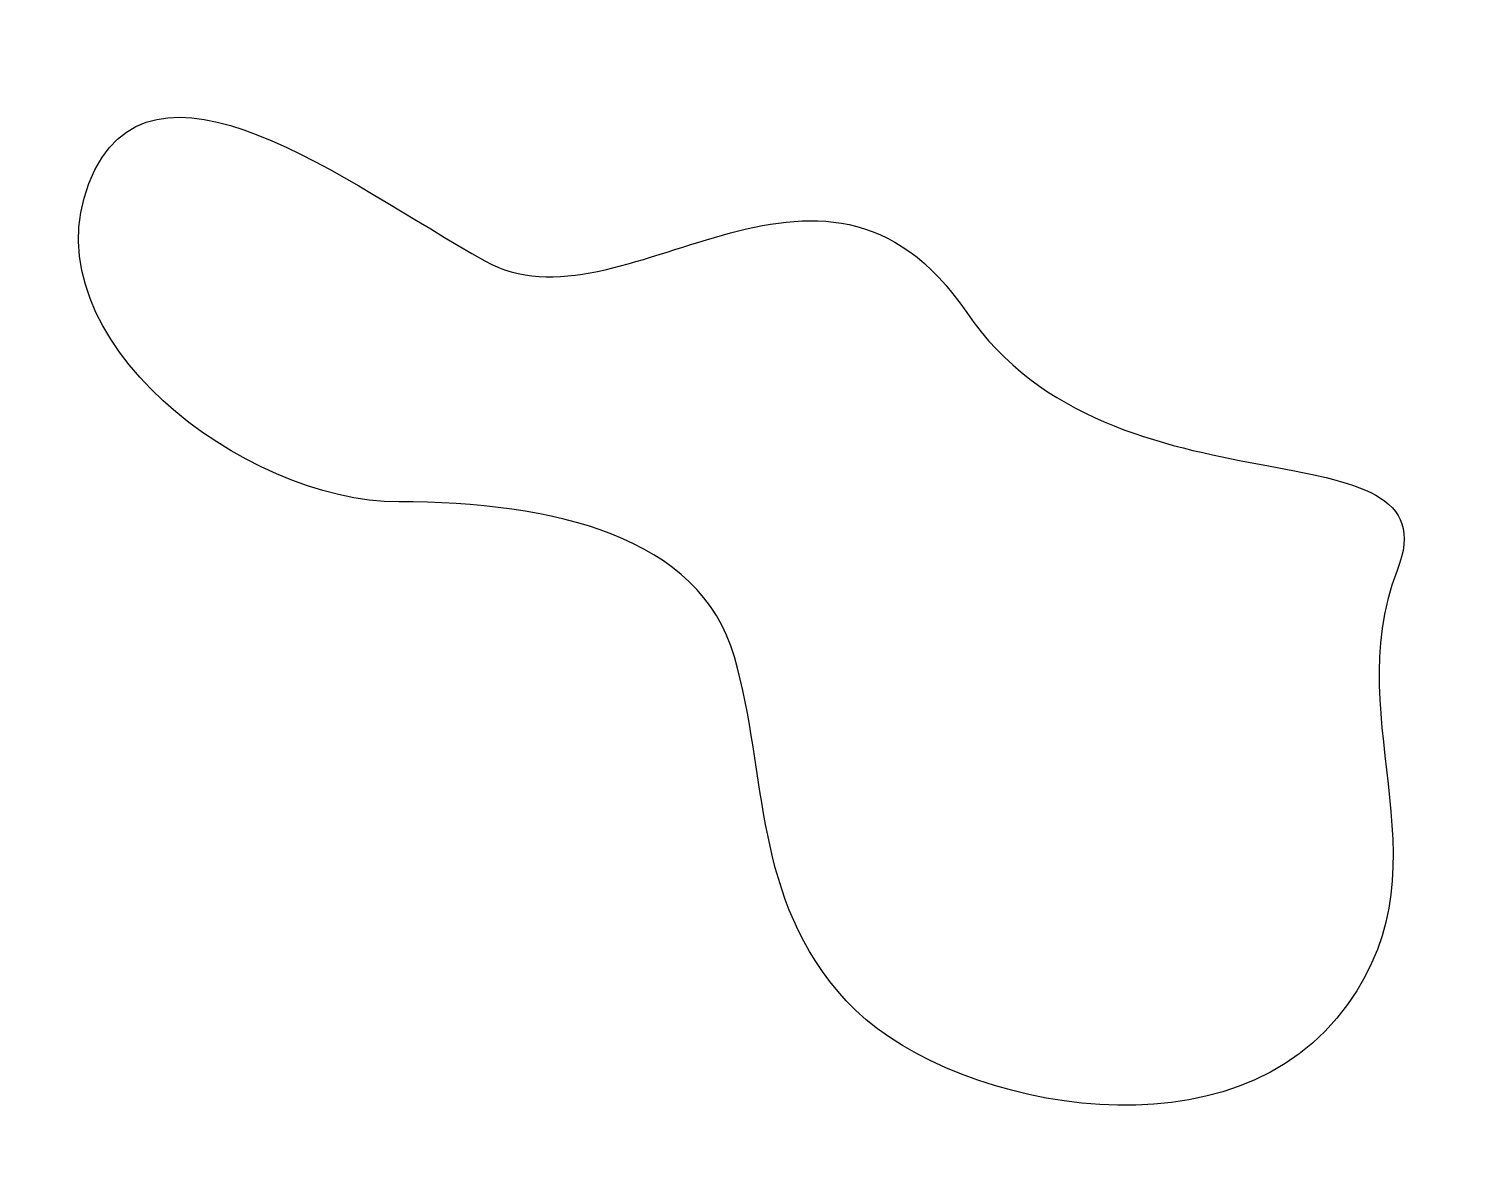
# Model space of a CAD drawing. Extents: x 95.8 to 115.4, y 140.6 to 156.1.
import ezdxf

# ---------------------------------------------------------------- set-up
doc = ezdxf.new("R2010")
doc.units = 0
doc.layers.add('LAYER_1', color=160, linetype='Continuous')

msp = doc.modelspace()

# ---------------------------------------------------------------- linework, layer by layer
at = {"layer": 'LAYER_1', "color": 7}
msp.add_open_spline([(107.013, 142.792), (108.306, 141.381), (112.069, 140.558), (113.715, 142.557), (115.362, 144.556), (113.715, 146.555), (114.538, 148.672), (115.362, 150.788), (110.658, 149.26), (108.659, 152.199), (106.66, 155.139), (103.955, 151.847), (102.074, 152.905), (100.192, 153.963), (97.488, 156.08), (96.665, 153.963), (95.841, 151.847), (98.781, 149.612), (100.898, 149.612), (103.015, 149.612), (105.014, 149.142), (105.484, 147.496), (105.954, 145.849), (105.719, 144.203), (107.013, 142.792)], degree=3, knots=[0, 0, 0, 0, 1, 1, 1, 2, 2, 2, 3, 3, 3, 4, 4, 4, 5, 5, 5, 6, 6, 6, 7, 7, 7, 8, 8, 8, 8], dxfattribs=at)

doc.saveas('drawing.dxf')
